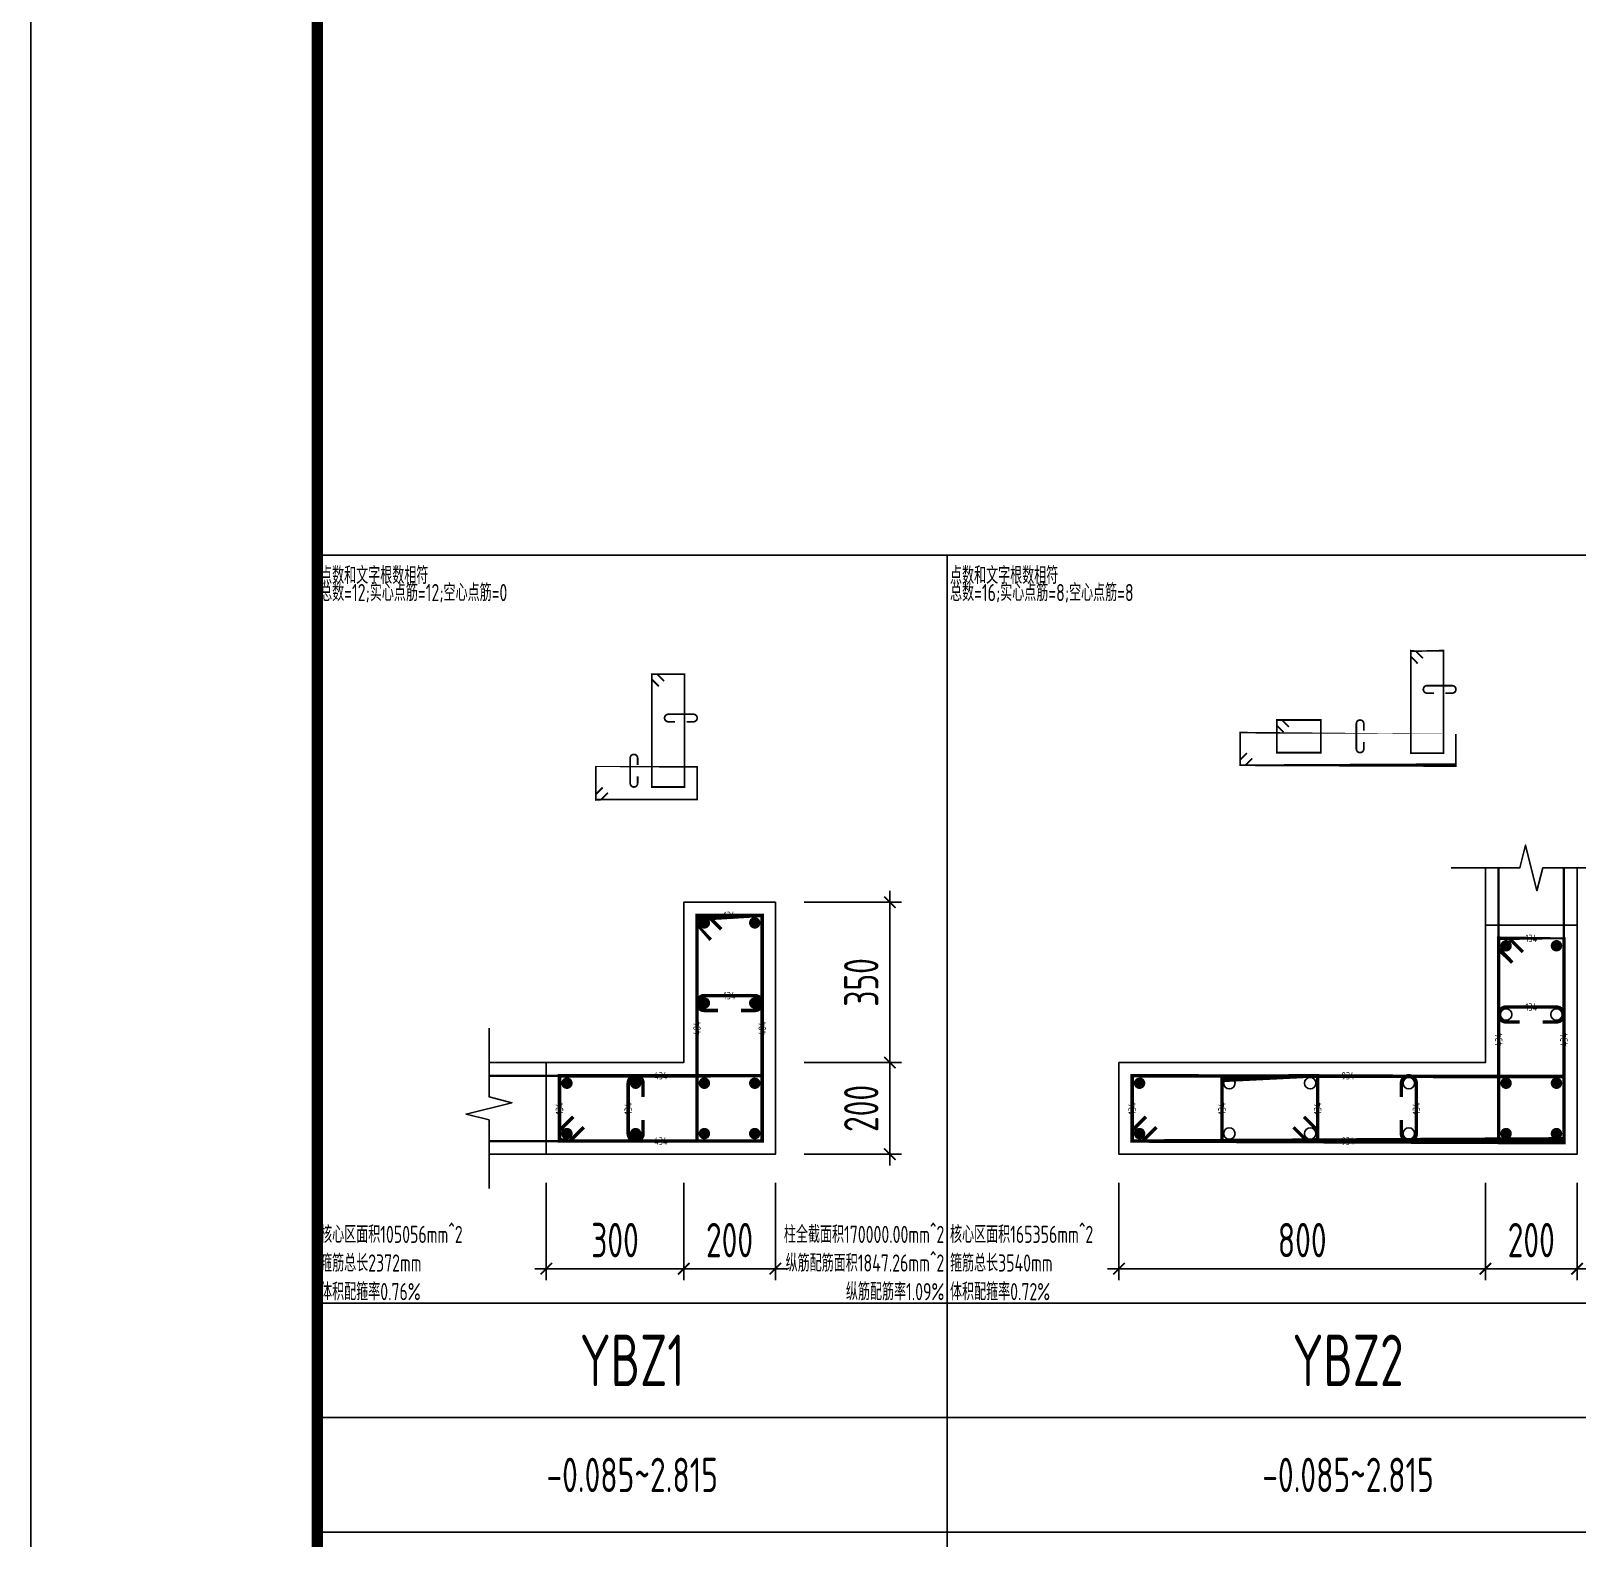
# Model space of a CAD drawing. Extents: x -668857 to 185752, y -270966 to 286822.
# Drawn here: x -332091 to -318591, y 111219 to 124379 of the extents above; entities that cross this region are included whole.
import ezdxf
from ezdxf.enums import TextEntityAlignment as Align

# ---------------------------------------------------------------- set-up
doc = ezdxf.new("R2010")
doc.units = 0
doc.header["$LTSCALE"] = 1000
doc.layers.get('0').update_dxf_attribs({"linetype": 'CONTINUOUS'})
doc.layers.get('DEFPOINTS').update_dxf_attribs({"linetype": 'CONTINUOUS'})
for name, color, linetype in [('-TK', 7, 'CONTINUOUS'), ('COLU_DE_DIM', 3, 'CONTINUOUS'), ('COLU_DE_TH', 7, 'CONTINUOUS'), ('LINK', 6, 'CONTINUOUS'), ('LINK-INDEX', 6, 'CONTINUOUS'), ('REIN', 6, 'CONTINUOUS'), ('TAB', 7, 'CONTINUOUS'), ('TAB_TEXT', 7, 'CONTINUOUS'), ('THIN', 7, 'CONTINUOUS')]:
    doc.layers.add(name, color=color, linetype=linetype)
doc.layers.add('箍筋长度', color=3, linetype='CONTINUOUS', plot=False)
doc.layers.add('配箍校核', color=34, linetype='CONTINUOUS', plot=False)
doc.styles.add('BW_Rein', font='Tssdeng.shx', dxfattribs={"width": 0.7, "bigfont": 'hztxt.shx'})
doc.styles.add('TSSD_DIMENSION', font='Tssdeng.shx', dxfattribs={"width": 0.7, "bigfont": 'tssdchn.shx'})
doc.styles.add('TSSD_REIN', font='tssdeng.shx', dxfattribs={"width": 0.7, "height": 300, "bigfont": 'tssdchn.shx'})
doc.dimstyles.new('TSSD_25_100', dxfattribs={"dimtxt": 300, "dimasz": 100, "dimexe": 100, "dimexo": 250, "dimgap": 100, "dimtad": 1, "dimdec": 0, "dimlfac": 0.25, "dimzin": 0, "dimdsep": 46, "dimtxsty": 'TSSD_DIMENSION', "dimblk": 'ARCHTICK', "dimcen": 0, "dimdle": 100, "dimclrt": 7, "dimadec": 0, "dimazin": 0, "dimtfac": 1, "dimtdec": 0, "dimtix": 1, "dimtmove": 2, "dimatfit": 3, "dimldrblk": 'ARCHTICK', "dimfxl": 1, "dimtolj": 1, "dimtzin": 0, "dimarcsym": 0})

# ---------------------------------------------------------------- blocks, each defined once
blk = doc.blocks.new('_ArchTick')
at = {"color": 0, "linetype": 'ByBlock', "const_width": 0.15}
blk.add_lwpolyline([(-0.5, -0.5), (0.5, 0.5)], dxfattribs=at)
blk = doc.blocks.new('*D2889')
at = {"layer": 'COLU_DE_DIM', "color": 0, "lineweight": -2, "transparency": 16777216}
for p, q in [((-327590.9436832952, 114320.5257877675), (-327590.9436832952, 113470.5257877675)), ((-326390.9436834782, 114320.5257877675), (-326390.9436834782, 113470.5257877675)), ((-327690.9436832952, 113570.5257877675), (-326290.9436834782, 113570.5257877675))]:
    blk.add_line(p, q, dxfattribs=at)
at = {"layer": 'DEFPOINTS', "color": 0, "transparency": 16777216}
for p in [(-327590.9436832952, 114570.5257877675), (-326390.9436834782, 114570.5257877675), (-326390.9436834782, 113570.5257877675)]:
    blk.add_point(p, dxfattribs=at)
at = {"layer": 'COLU_DE_DIM', "color": 0, "lineweight": -2, "transparency": 16777216, "xscale": 100, "yscale": 100, "zscale": 100, "rotation": 180}
blk.add_blockref('_ArchTick', (-327590.9436832952, 113570.5257877675), dxfattribs=at)
at = {"layer": 'COLU_DE_DIM', "color": 0, "lineweight": -2, "transparency": 16777216, "xscale": 100, "yscale": 100, "zscale": 100}
blk.add_blockref('_ArchTick', (-326390.9436834782, 113570.5257877675), dxfattribs=at)
at = {"layer": 'COLU_DE_DIM', "color": 7, "transparency": 16777216, "insert": (-326990.9436833867, 113820.5257877675), "char_height": 300, "attachment_point": 5, "style": 'TSSD_DIMENSION'}
blk.add_mtext('\\A1;300', dxfattribs=at)
blk = doc.blocks.new('*D2890')
at = {"layer": 'COLU_DE_DIM', "color": 0, "lineweight": -2, "transparency": 16777216}
for p, q in [((-326390.9436834782, 114320.5257877675), (-326390.9436834782, 113470.5257877675)), ((-325590.9436834782, 114320.5257877675), (-325590.9436834782, 113470.5257877675)), ((-326490.9436834782, 113570.5257877675), (-325490.9436834782, 113570.5257877675))]:
    blk.add_line(p, q, dxfattribs=at)
at = {"layer": 'DEFPOINTS', "color": 0, "transparency": 16777216}
for p in [(-326390.9436834782, 114570.5257877675), (-325590.9436834782, 114570.5257877675), (-325590.9436834782, 113570.5257877675)]:
    blk.add_point(p, dxfattribs=at)
at = {"layer": 'COLU_DE_DIM', "color": 0, "lineweight": -2, "transparency": 16777216, "xscale": 100, "yscale": 100, "zscale": 100, "rotation": 180}
blk.add_blockref('_ArchTick', (-326390.9436834782, 113570.5257877675), dxfattribs=at)
at = {"layer": 'COLU_DE_DIM', "color": 0, "lineweight": -2, "transparency": 16777216, "xscale": 100, "yscale": 100, "zscale": 100}
blk.add_blockref('_ArchTick', (-325590.9436834782, 113570.5257877675), dxfattribs=at)
at = {"layer": 'COLU_DE_DIM', "color": 7, "transparency": 16777216, "insert": (-325990.9436834782, 113820.5257877675), "char_height": 300, "attachment_point": 5, "style": 'TSSD_DIMENSION'}
blk.add_mtext('\\A1;200', dxfattribs=at)
blk = doc.blocks.new('*D2891')
at = {"layer": 'COLU_DE_DIM', "color": 0, "lineweight": -2, "transparency": 16777216}
for p, q in [((-324590.9436834782, 114470.5257877675), (-324590.9436834782, 115470.5257877647)), ((-325340.9436834782, 115370.5257877647), (-324490.9436834782, 115370.5257877647)), ((-325340.9436834782, 114570.5257877675), (-324490.9436834782, 114570.5257877675))]:
    blk.add_line(p, q, dxfattribs=at)
at = {"layer": 'DEFPOINTS', "color": 0, "transparency": 16777216}
for p in [(-325590.9436834782, 115370.5257877647), (-324590.9436834782, 115370.5257877647), (-325590.9436834782, 114570.5257877675)]:
    blk.add_point(p, dxfattribs=at)
at = {"layer": 'COLU_DE_DIM', "color": 0, "lineweight": -2, "transparency": 16777216, "xscale": 100, "yscale": 100, "zscale": 100}
for p, rotation in [((-324590.9436834782, 115370.5257877647), 90), ((-324590.9436834782, 114570.5257877675), 270)]:
    blk.add_blockref('_ArchTick', p, dxfattribs=dict(at, rotation=rotation))
at = {"layer": 'COLU_DE_DIM', "color": 7, "transparency": 16777216, "insert": (-324840.9436834782, 114970.5257877661), "char_height": 300, "attachment_point": 5, "rotation": 90, "style": 'TSSD_DIMENSION'}
blk.add_mtext('\\A1;200', dxfattribs=at)
blk = doc.blocks.new('*D2892')
at = {"layer": 'COLU_DE_DIM', "color": 0, "lineweight": -2, "transparency": 16777216}
for p, q in [((-324590.9436834782, 115270.5257877647), (-324590.9436834782, 116870.525785368)), ((-325340.9436834782, 116770.525785368), (-324490.9436834782, 116770.525785368)), ((-325340.9436834782, 115370.5257877647), (-324490.9436834782, 115370.5257877647))]:
    blk.add_line(p, q, dxfattribs=at)
at = {"layer": 'DEFPOINTS', "color": 0, "transparency": 16777216}
for p in [(-325590.9436834782, 116770.525785368), (-324590.9436834782, 116770.525785368), (-325590.9436834782, 115370.5257877647)]:
    blk.add_point(p, dxfattribs=at)
at = {"layer": 'COLU_DE_DIM', "color": 0, "lineweight": -2, "transparency": 16777216, "xscale": 100, "yscale": 100, "zscale": 100}
for p, rotation in [((-324590.9436834782, 116770.525785368), 90), ((-324590.9436834782, 115370.5257877647), 270)]:
    blk.add_blockref('_ArchTick', p, dxfattribs=dict(at, rotation=rotation))
at = {"layer": 'COLU_DE_DIM', "color": 7, "transparency": 16777216, "insert": (-324840.9436834782, 116070.5257865663), "char_height": 300, "attachment_point": 5, "rotation": 90, "style": 'TSSD_DIMENSION'}
blk.add_mtext('\\A1;350', dxfattribs=at)
blk = doc.blocks.new('*D2905')
at = {"layer": 'COLU_DE_DIM', "color": 0, "lineweight": -2, "transparency": 16777216}
for p, q in [((-322590.9436834782, 114320.5257895196), (-322590.9436834782, 113470.5257895196)), ((-319390.9481630177, 114320.5257895196), (-319390.9481630177, 113470.5257895196)), ((-322690.9436834782, 113570.5257895196), (-319290.9481630177, 113570.5257895196))]:
    blk.add_line(p, q, dxfattribs=at)
at = {"layer": 'DEFPOINTS', "color": 0, "transparency": 16777216}
for p in [(-322590.9436834782, 114570.5257895196), (-319390.9481630177, 114570.5257895196), (-319390.9481630177, 113570.5257895196)]:
    blk.add_point(p, dxfattribs=at)
at = {"layer": 'COLU_DE_DIM', "color": 0, "lineweight": -2, "transparency": 16777216, "xscale": 100, "yscale": 100, "zscale": 100, "rotation": 180}
blk.add_blockref('_ArchTick', (-322590.9436834782, 113570.5257895196), dxfattribs=at)
at = {"layer": 'COLU_DE_DIM', "color": 0, "lineweight": -2, "transparency": 16777216, "xscale": 100, "yscale": 100, "zscale": 100}
blk.add_blockref('_ArchTick', (-319390.9481630177, 113570.5257895196), dxfattribs=at)
at = {"layer": 'COLU_DE_DIM', "color": 7, "transparency": 16777216, "insert": (-320990.945923248, 113820.5257895196), "char_height": 300, "attachment_point": 5, "style": 'TSSD_DIMENSION'}
blk.add_mtext('\\A1;800', dxfattribs=at)
blk = doc.blocks.new('*D2906')
at = {"layer": 'COLU_DE_DIM', "color": 0, "lineweight": -2, "transparency": 16777216}
for p, q in [((-319390.9481630177, 114320.5257895196), (-319390.9481630177, 113470.5257895196)), ((-318590.9481630136, 114320.5257895196), (-318590.9481630136, 113470.5257895196)), ((-319490.9481630177, 113570.5257895196), (-318490.9481630136, 113570.5257895196))]:
    blk.add_line(p, q, dxfattribs=at)
at = {"layer": 'DEFPOINTS', "color": 0, "transparency": 16777216}
for p in [(-319390.9481630177, 114570.5257895196), (-318590.9481630136, 114570.5257895196), (-318590.9481630136, 113570.5257895196)]:
    blk.add_point(p, dxfattribs=at)
at = {"layer": 'COLU_DE_DIM', "color": 0, "lineweight": -2, "transparency": 16777216, "xscale": 100, "yscale": 100, "zscale": 100, "rotation": 180}
blk.add_blockref('_ArchTick', (-319390.9481630177, 113570.5257895196), dxfattribs=at)
at = {"layer": 'COLU_DE_DIM', "color": 0, "lineweight": -2, "transparency": 16777216, "xscale": 100, "yscale": 100, "zscale": 100}
blk.add_blockref('_ArchTick', (-318590.9481630136, 113570.5257895196), dxfattribs=at)
at = {"layer": 'COLU_DE_DIM', "color": 7, "transparency": 16777216, "insert": (-318990.9481630157, 113820.5257895196), "char_height": 300, "attachment_point": 5, "style": 'TSSD_DIMENSION'}
blk.add_mtext('\\A1;200', dxfattribs=at)
blk = doc.blocks.new('A1')
blk.add_lwpolyline([(0, 59400), (0, 0), (84100, 0), (84100, 59400)], close=True)
at = {"const_width": 100}
blk.add_lwpolyline([(2500, 58400), (2500, 1000), (83100, 1000), (83100, 58400)], close=True, dxfattribs=at)

msp = doc.modelspace()

# ---------------------------------------------------------------- linework, layer by layer
at = {"layer": 'COLU_DE_TH'}
for points in [[(-327590.9436832952, 115370.5257877647), (-327590.9436832989, 114570.5257877675), (-325590.9436834782, 114570.5257877661), (-325590.9436834782, 116770.525785368), (-326390.9436834782, 116770.525785368), (-326390.9436834782, 115370.5257877661), (-327590.9436832952, 115370.5257877647)], [(-318590.9481630136, 116570.5257916575), (-319390.9481630177, 116570.5257916795), (-319390.9481630164, 115370.525791273), (-322590.9436834782, 115370.5257895196), (-322590.943627359, 114570.5257895196), (-318590.9481630164, 114570.5257877661), (-318590.9481630136, 116570.5257916575)]]:
    msp.add_lwpolyline(points, close=True, dxfattribs=at)
at = {"layer": 'LINK', "const_width": 30}
for points in [[(-326155.9436834725, 116443.6019039598), (-326275.9436834754, 116563.6019039569), (-326275.9436834755, 116655.5257853691), (-325705.943683479, 116655.5257853706), (-325705.9436834791, 114685.5257877596), (-326275.9436834755, 114685.525787761), (-326275.9436834755, 116655.5257853691), (-326184.0198020685, 116655.5257853682), (-326064.0198020656, 116535.5257853711)], [(-319155.9481630381, 116243.6019100282), (-319275.9481630183, 116363.601910048), (-319275.9481630176, 116455.5257916809), (-318705.9481630197, 116455.5257916652), (-318705.9481630253, 114685.5257878133), (-319275.9481630247, 114685.5257880631), (-319275.9481630176, 116455.5257916809), (-319184.0242813569, 116455.5257916791), (-319064.0242813767, 116335.5257916594)], [(-327264.019801743, 114805.5257877372), (-327384.0198017684, 114685.5257877626), (-327475.9436832896, 114685.5257877632), (-327475.9436832869, 115255.5257877639), (-325705.9436834733, 115255.5257877695), (-325705.9436834732, 114685.5257877608), (-327475.9436832896, 114685.5257877632), (-327475.9436832791, 114777.4496693121), (-327355.9436832537, 114897.4496692869)], [(-322264.0197612765, 114805.52579364), (-322384.0197570637, 114685.5257894271), (-322475.9436354331, 114685.5257894679), (-322475.9436754179, 115255.5257895825), (-318705.9481630323, 115255.5257916478), (-318705.9481630331, 114685.5257878142), (-322475.9436354331, 114685.5257894679), (-322475.9436418816, 114777.4496677907), (-322355.9436460944, 114897.4496720035)], [(-320975.7009559529, 114897.4496710602), (-320855.7009559538, 114777.4496710593), (-320855.7009559793, 114685.5257895143), (-321692.0341857441, 114685.5257895137), (-321692.0341857448, 115255.5257895248), (-320855.7009559826, 115255.5257895228), (-320855.7009559793, 114685.5257895143), (-320947.6248375005, 114685.5257895141), (-321067.6248374996, 114805.525789515)]]:
    msp.add_lwpolyline(points, dxfattribs=at)
for points in [[(-325890.9436834875, 115825.5257865653), (-325770.9436834875, 115825.5257865653, 1), (-325770.9436834875, 115955.5257865653), (-326210.9436834798, 115955.5257865639, 1), (-326210.9436834798, 115825.5257865639), (-326090.9436834798, 115825.5257865639)], [(-318890.9481633496, 115725.525791639), (-318770.9481633496, 115725.525791639, 1), (-318770.9481633496, 115855.525791639), (-319210.9481633469, 115855.5257913979, 1), (-319210.9481633469, 115725.5257913979), (-319090.9481633469, 115725.5257913979)], [(-326745.9436833825, 115070.5257877697), (-326745.9436833825, 115190.5257877697, 1), (-326875.9436833825, 115190.5257877697), (-326875.9436833825, 114750.5257877643, 1), (-326745.9436833825, 114750.5257877643), (-326745.9436833825, 114870.5257877643)], [(-320124.923217074, 114870.5257895144), (-320124.923217074, 114750.5257895144, 1), (-319994.923217074, 114750.5257895144), (-319994.9232170726, 115190.5257895192, 1), (-320124.9232170726, 115190.5257895192), (-320124.9232170726, 115070.5257895192)]]:
    msp.add_lwpolyline(points, format="xyb", dxfattribs=at)
at = {"layer": 'LINK-INDEX', "const_width": 15.00000095367432}
for points in [[(-319983.4470430044, 118856.0824875705), (-320043.4470431284, 118916.0824874465), (-320043.4470431277, 118962.0444281611), (-319758.4470431185, 118962.0444281533), (-319758.4470431214, 118077.044426248), (-320043.4470431312, 118077.0444263729), (-320043.4470431277, 118962.0444281611), (-319997.4851026129, 118962.0444281521), (-319937.4851024889, 118902.044428276)], [(-326608.4436833984, 118656.0824778844), (-326668.4436834482, 118716.0824778346), (-326668.4436834382, 118762.0444187033), (-326383.4436834308, 118762.0444187041), (-326383.4436834308, 117777.0444199459), (-326668.4436834382, 117777.0444199465), (-326668.4436834382, 118762.0444187033), (-326622.4817426569, 118762.0444187023), (-326562.4817426071, 118702.0444187521)], [(-321153.4452439003, 118256.0825088352), (-321213.445245336, 118316.0825073995), (-321213.4452485533, 118362.0444503196), (-320828.4456969884, 118362.0444416692), (-320828.4456836605, 118077.0444410153), (-321213.4452285609, 118077.0444502991), (-321213.4452485533, 118362.0444503196), (-321167.4833056286, 118362.0444493065), (-321107.4833041929, 118302.0444507422)], [(-321427.4828345348, 118027.0444290458), (-321487.4828325072, 117967.0444270183), (-321533.4447716377, 117967.0444270354), (-321533.44479163, 118252.0444270964), (-319648.447035433, 118252.044428129), (-319648.4470354334, 117967.0444262085), (-321533.4447716377, 117967.0444270354), (-321533.4447748418, 118013.0063662464), (-321473.4447768694, 118073.006368274)], [(-327052.4817424963, 117727.044419999), (-327112.4817424156, 117667.0444199184), (-327158.4436833076, 117667.0444199179), (-327158.4436833061, 117952.0444199043), (-326273.443683434, 117952.0444199071), (-326273.443683434, 117667.0444199166), (-327158.4436833076, 117667.0444199179), (-327158.443683324, 117713.0063607032), (-327098.4436834047, 117773.0063607839)]]:
    msp.add_lwpolyline(points, dxfattribs=at)
for points in [[(-319740.9470432944, 118597.0444281678), (-319680.9470432944, 118597.0444281678, 1), (-319680.9470432944, 118662.0444281678), (-319900.947043293, 118662.0444280473, 1), (-319900.947043293, 118597.0444280473), (-319840.947043293, 118597.0444280473)], [(-326365.943683438, 118347.0444193194), (-326305.943683438, 118347.0444193194, 1), (-326305.943683438, 118412.0444193194), (-326525.9436834342, 118412.0444193188, 1), (-326525.9436834342, 118347.0444193188), (-326465.9436834342, 118347.0444193188)], [(-320453.4456918978, 118269.5444274927), (-320453.4456918978, 118329.5444274927, 1), (-320518.4456918978, 118329.5444274927), (-320518.4456918978, 118109.5444274851, 1), (-320453.4456918978, 118109.5444274851), (-320453.4456918978, 118169.5444274851)], [(-326793.4436833855, 117969.5444199216), (-326793.4436833855, 118029.5444199216, 1), (-326858.4436833855, 118029.5444199216), (-326858.4436833855, 117809.5444199189, 1), (-326793.4436833855, 117809.5444199189), (-326793.4436833855, 117869.5444199189)]]:
    msp.add_lwpolyline(points, format="xyb", dxfattribs=at)
at = {"layer": 'LINK-INDEX', "color": 1, "const_width": 20}
for points in [[(-319275.9481629696, 116355.5257916576), (-319275.9481629696, 117070.5257916576)], [(-318705.9481629696, 116355.5257916576), (-318705.9481629696, 117070.5257916576)], [(-327375.9436832953, 115255.5257877648), (-328090.9436832952, 115255.5257877647)], [(-327375.9436832953, 114685.5257877648), (-328090.9436832952, 114685.5257877647)]]:
    msp.add_lwpolyline(points, dxfattribs=at)
at = {"layer": 'REIN', "const_width": 50}
for points in [[(-326235.9436834803, 116590.5257853583, 1), (-326185.9436834803, 116590.5257853583, 1), (-326235.9436834803, 116590.5257853583)], [(-325795.9436834825, 116590.5257853595, 1), (-325745.9436834825, 116590.5257853595, 1), (-325795.9436834825, 116590.5257853595)], [(-319235.9481630181, 116390.5257916778, 1), (-319185.9481630181, 116390.5257916778, 1), (-319235.9481630181, 116390.5257916778)], [(-318795.9481630182, 116390.5257916657, 1), (-318745.9481630182, 116390.5257916657, 1), (-318795.9481630182, 116390.5257916657)], [(-326235.9436834798, 115890.525786564, 1), (-326185.9436834798, 115890.525786564, 1), (-326235.9436834798, 115890.525786564)], [(-325795.9436834875, 115890.5257865653, 1), (-325745.9436834875, 115890.5257865653, 1), (-325795.9436834875, 115890.5257865653)], [(-327435.9436832871, 115190.5257877674, 1), (-327385.9436832871, 115190.5257877674, 1), (-327435.9436832871, 115190.5257877674)], [(-326835.9436833847, 115190.5257877697, 1), (-326785.9436833847, 115190.5257877697, 1), (-326835.9436833847, 115190.5257877697)], [(-326235.9436834777, 115190.5257877697, 1), (-326185.9436834777, 115190.5257877697, 1), (-326235.9436834777, 115190.5257877697)], [(-325795.9436834854, 115190.525787771, 1), (-325745.9436834854, 115190.525787771, 1), (-325795.9436834854, 115190.525787771)], [(-322435.9436708365, 115190.5257896186, 1), (-322385.9436708365, 115190.5257896186, 1), (-322435.9436708365, 115190.5257896186)], [(-319235.9481630182, 115190.5257913713, 1), (-319185.9481630182, 115190.5257913713, 1), (-319235.9481630182, 115190.5257913713)], [(-318795.948163021, 115190.5257916124, 1), (-318745.948163021, 115190.5257916124, 1), (-318795.948163021, 115190.5257916124)], [(-327435.9436832892, 114750.5257877637, 1), (-327385.9436832892, 114750.5257877637, 1), (-327435.9436832892, 114750.5257877637)], [(-326835.9436833847, 114750.5257877643, 1), (-326785.9436833847, 114750.5257877643, 1), (-326835.9436833847, 114750.5257877643)], [(-326235.9436834777, 114750.5257877643, 1), (-326185.9436834777, 114750.5257877643, 1), (-326235.9436834777, 114750.5257877643)], [(-325795.9436834764, 114750.5257877613, 1), (-325745.9436834764, 114750.5257877613, 1), (-325795.9436834764, 114750.5257877613)], [(-322435.943639971, 114750.5257894392, 1), (-322385.943639971, 114750.5257894392, 1), (-322435.943639971, 114750.5257894392)], [(-319235.94816302, 114750.5257880334, 1), (-319185.94816302, 114750.5257880334, 1), (-319235.94816302, 114750.5257880334)], [(-318795.9481630236, 114750.5257878439, 1), (-318745.9481630236, 114750.5257878439, 1), (-318795.9481630236, 114750.5257878439)]]:
    msp.add_lwpolyline(points, format="xyb", close=True, dxfattribs=at)
at = {"layer": 'REIN'}
for centre in [(-319210.9481633469, 115790.5257913979), (-318770.9481633496, 115790.525791639), (-321627.0341857566, 115190.5257895176), (-320920.7009559592, 115190.5257895158), (-320059.9232170726, 115190.5257895192), (-321627.0341857559, 114750.5257895149), (-320920.7009559566, 114750.5257895154), (-320059.923217074, 114750.5257895144)]:
    msp.add_circle(centre, 50, dxfattribs=at)
at = {"layer": 'TAB'}
for points in [[(-329590.9436832989, 119800.0755749126), (-324090.9436834782, 119800.0755749126), (-324090.9436834782, 109270.5257877661), (-329590.9436832989, 109270.5257877661), (-329590.9436832989, 119800.0755749126), (-329590.9436832989, 113270.5257877661), (-324090.9436834782, 113270.5257877661), (-324090.9436834782, 112270.5257877661), (-329590.9436832989, 112270.5257877661), (-329590.9436832989, 111270.5257877661), (-324090.9436834782, 111270.5257877661), (-324090.9436834782, 110270.5257877661), (-329590.9436832989, 110270.5257877661)], [(-324090.9436834782, 119800.0755749126), (-317090.9481630001, 119800.0755749126), (-317090.9481630001, 109270.5257877661), (-324090.9436834782, 109270.5257877661), (-324090.9436834782, 119800.0755749126), (-324090.9436834782, 113270.5257877661), (-317090.9481630001, 113270.5257877661), (-317090.9481630001, 112270.5257877661), (-324090.9436834782, 112270.5257877661), (-324090.9436834782, 111270.5257877661), (-317090.9481630001, 111270.5257877661), (-317090.9481630001, 110270.5257877661), (-324090.9436834782, 110270.5257877661)]]:
    msp.add_lwpolyline(points, dxfattribs=at)
at = {"layer": 'THIN'}
for p, q in [((-319390.9481630177, 116570.5257916795), (-319390.948163004, 117070.5257916795)), ((-318590.9481630136, 116570.5257916575), (-318590.9481629998, 117070.5257916575)), ((-327590.9436832952, 115370.5257877647), (-328090.9436832952, 115370.5257877671)), ((-327590.9436832989, 114570.5257877675), (-328090.9436832989, 114570.5257877698))]:
    msp.add_line(p, q, dxfattribs=at)
for points in [[(-318290.9481629998, 117070.5257916494), (-318890.9481630019, 117070.5257916658), (-318940.9481630074, 116870.5257916672), (-319040.9481629964, 117270.5257916699), (-319090.9481630019, 117070.5257916713), (-319690.948163004, 117070.5257916877)], [(-328090.9436832938, 115670.5257877671), (-328090.9436832966, 115070.5257877684), (-327890.9436832968, 115020.5257877675), (-328290.9436832973, 114920.5257877694), (-328090.9436832975, 114870.5257877684), (-328090.9436833003, 114270.5257877698)]]:
    msp.add_lwpolyline(points, dxfattribs=at)

# ---------------------------------------------------------------- block references
at = {"layer": '-TK'}
msp.add_blockref('A1', (-332090.9436832989, 97740.97600061962), dxfattribs=at)

# ---------------------------------------------------------------- texts
at = {"layer": 'TAB_TEXT', "style": 'TSSD_REIN', "width": 0.7}
for s, height, p in [('YBZ1', 450, (-326840.9436833885, 112770.5257877661)), ('YBZ2', 450, (-320590.9459232391, 112770.5257877661)), ('-0.085~2.815', 300, (-326840.9436833885, 111770.5257877661)), ('-0.085~2.815', 300, (-320590.9459232391, 111770.5257877661))]:
    msp.add_text(s, height=height, dxfattribs=at).set_placement(p, align=Align.MIDDLE)
at = {"layer": '箍筋长度', "style": 'BW_Rein', "width": 0.7}
for s, p in [('134', (-325990.9436834782, 116655.5257853699)), ('134', (-325990.9436834782, 115955.5257865646)), ('434', (-326590.9436833869, 115255.5257877667))]:
    msp.add_text(s, height=65, dxfattribs=at).set_placement(p, align=Align.MIDDLE_CENTER)
for s, rotation, p in [('134', 359.99999999842, (-318990.9481630157, 116455.5257916731)), ('134', 3.139535103945073e-08, (-318990.9481630158, 115855.5257915185)), ('484', 90, (-326275.9436834755, 115670.5257865673)), ('484', 89.99999999999696, (-325705.943683479, 115670.5257865671)), ('434', 89.99999999976988, (-319275.9481630212, 115570.5257898714)), ('434', 89.99999999981989, (-318705.9481630225, 115570.5257897386)), ('934', 3.138684017838675e-08, (-320590.9459192132, 115255.5257906152)), ('134', 89.99999999973319, (-327475.9436832882, 114970.5257877661)), ('134', 90, (-326875.9436833825, 114970.5257877663)), ('134', 90.00000401923116, (-322475.9436554255, 114970.5257895259)), ('134', 90.00000000006669, (-321692.0341857445, 114970.5257895688)), ('134', 90.00000000032514, (-320855.7009559809, 114970.5257896147)), ('134', 89.99999999981657, (-319994.9232170733, 114970.5257896618)), ('434', 359.9999999998832, (-326590.9436833883, 114685.5257877614)), ('934', 359.9999999748676, (-320590.9458992211, 114685.525788641))]:
    msp.add_text(s, height=65, rotation=rotation, dxfattribs=at).set_placement(p, align=Align.MIDDLE_CENTER)
at = {"layer": '配箍校核', "style": 'BW_Rein', "width": 0.7}
for s, p in [('点数和文字根数相符', (-329565.9436832989, 119550.0755749126)), ('点数和文字根数相符', (-324065.9436834782, 119550.0755749126)), ('总数=12;实心点筋=12;空心点筋=0', (-329565.9436832989, 119400.0755749126)), ('总数=16;实心点筋=8;空心点筋=8', (-324065.9436834782, 119400.0755749126)), ('核心区面积105056mm^ 2', (-329565.9436832989, 113795.5257877661)), ('核心区面积165356mm^ 2', (-324065.9436834782, 113795.5257877661)), ('箍筋总长2372mm', (-329565.9436832989, 113545.5257877661)), ('箍筋总长3540mm', (-324065.9436834782, 113545.5257877661)), ('体积配箍率0.76%', (-329565.9436832989, 113295.5257877661)), ('体积配箍率0.72%', (-324065.9436834782, 113295.5257877661))]:
    msp.add_text(s, height=150, dxfattribs=at).set_placement(p)
for s, p in [('柱全截面积170000.00mm^ 2', (-324115.9436834782, 113795.5257877661)), ('纵筋配筋面积1847.26mm^ 2', (-324115.9436834782, 113545.5257877661)), ('纵筋配筋率1.09%', (-324115.9436834782, 113295.5257877661))]:
    msp.add_text(s, height=150, dxfattribs=at).set_placement(p, align=Align.RIGHT)

# ---------------------------------------------------------------- dimensions: what is measured, and where the dimension line sits
at = {"layer": 'COLU_DE_DIM'}
for base, p1, p2, picture, middle in [((-324590.9436834782, 116770.525785368), (-325590.9436834782, 115370.5257877647), (-325590.9436834782, 116770.525785368), '*D2892', (-324840.9436834782, 116070.5257865663)), ((-324590.9436834782, 115370.5257877647), (-325590.9436834782, 114570.5257877675), (-325590.9436834782, 115370.5257877647), '*D2891', (-324840.9436834782, 114970.5257877661))]:
    dim = msp.add_linear_dim(base=base, p1=p1, p2=p2, angle=89.9999998932783, dimstyle='TSSD_25_100', dxfattribs=at)
    dim.commit()
    dim.dimension.update_dxf_attribs({"geometry": picture, "text_midpoint": middle})
for base, p1, p2, picture, middle in [((-326390.9436834782, 113570.5257877675), (-327590.9436832952, 114570.5257877675), (-326390.9436834782, 114570.5257877675), '*D2889', (-326990.9436833867, 113820.5257877675)), ((-325590.9436834782, 113570.5257877675), (-326390.9436834782, 114570.5257877675), (-325590.9436834782, 114570.5257877675), '*D2890', (-325990.9436834782, 113820.5257877675)), ((-319390.9481630177, 113570.5257895196), (-322590.9436834782, 114570.5257895196), (-319390.9481630177, 114570.5257895196), '*D2905', (-320990.945923248, 113820.5257895196)), ((-318590.9481630136, 113570.5257895196), (-319390.9481630177, 114570.5257895196), (-318590.9481630136, 114570.5257895196), '*D2906', (-318990.9481630157, 113820.5257895196))]:
    dim = msp.add_linear_dim(base=base, p1=p1, p2=p2, dimstyle='TSSD_25_100', dxfattribs=at)
    dim.commit()
    dim.dimension.update_dxf_attribs({"geometry": picture, "text_midpoint": middle})

doc.saveas('drawing.dxf')
